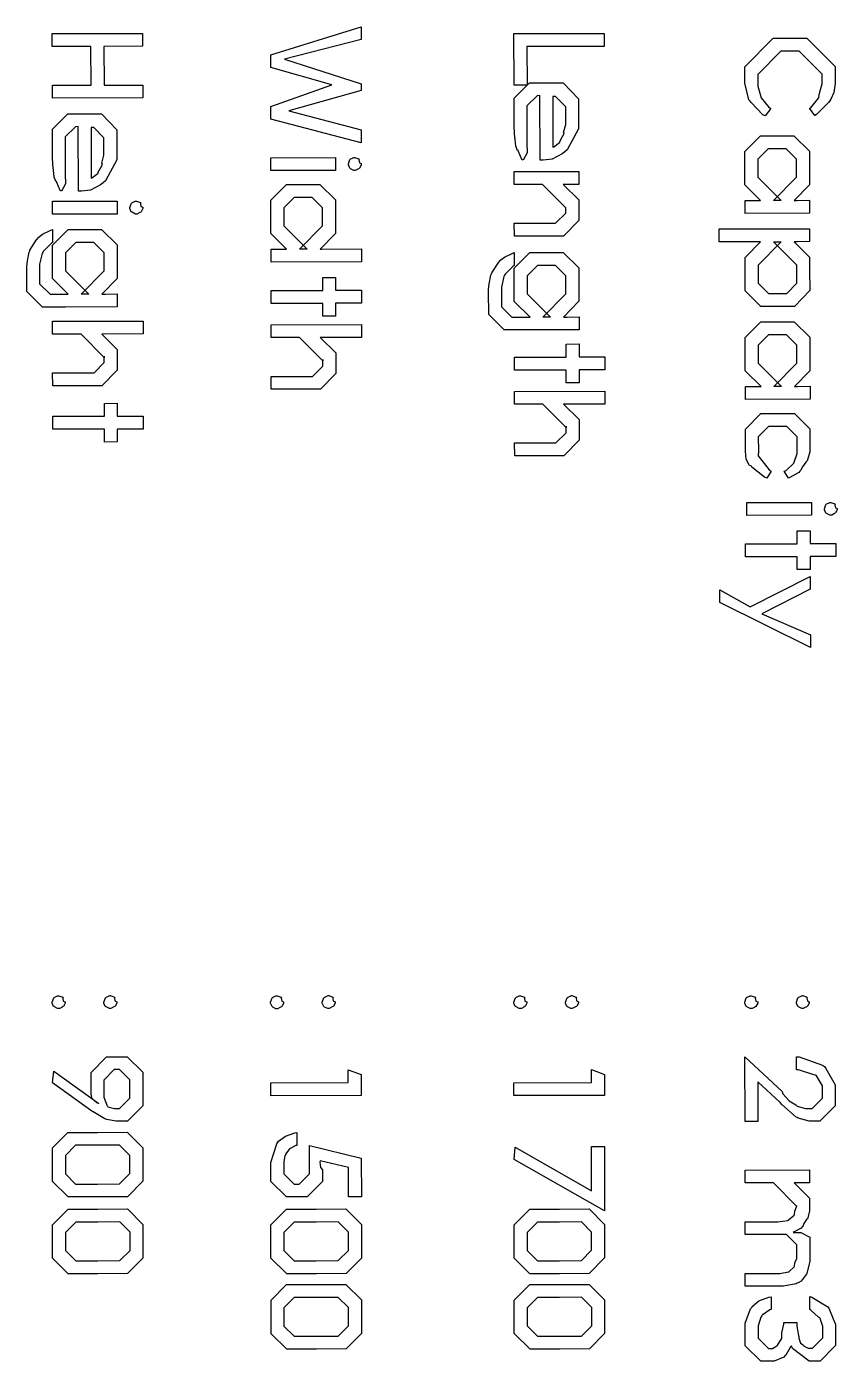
# Model space of a CAD drawing. Extents: x 0.1 to 11.6, y 0.3 to 16.2.
# Drawn here: x 8.323 to 9.195, y 2.765 to 4.2 of the extents above; entities that cross this region are included whole.
import ezdxf

# ---------------------------------------------------------------- set-up
doc = ezdxf.new("R2010")
doc.units = 0
doc.header["$MEASUREMENT"] = 0

msp = doc.modelspace()

# ---------------------------------------------------------------- linework, layer by layer
at = {"color": 0}
for points in [[(8.44721, 4.19308), (8.44721, 4.17919), (8.40554, 4.17899), (8.40576, 4.13732), (8.44743, 4.13753), (8.44743, 4.12364), (8.35021, 4.12343), (8.35021, 4.13732), (8.39188, 4.13732), (8.39165, 4.17899), (8.34999, 4.17899), (8.34999, 4.19287), (8.44721, 4.19308)], [(8.68229, 4.20031), (8.68229, 4.18642), (8.59982, 4.16536), (8.68229, 4.13867), (8.68251, 4.13172), (8.60439, 4.10981), (8.68251, 4.08919), (8.68251, 4.07531), (8.58529, 4.10069), (8.58529, 4.11458), (8.65082, 4.13781), (8.58507, 4.15625), (8.58507, 4.17014), (8.68229, 4.20031)], [(8.94396, 4.19303), (8.94396, 4.17914), (8.86063, 4.17893), (8.86083, 4.13726), (8.84694, 4.13726), (8.84674, 4.19282), (8.94396, 4.19303)], [(9.17057, 4.10471), (9.16471, 4.11253), (9.16579, 4.11268), (9.17432, 4.12349), (9.17492, 4.12468), (9.17464, 4.12538), (9.17626, 4.1314), (9.17839, 4.13889), (9.17839, 4.14031), (9.17839, 4.14919), (9.15343, 4.17393), (9.14367, 4.17393), (9.1339, 4.17393), (9.10894, 4.14899), (9.10894, 4.13965), (9.10894, 4.13633), (9.11253, 4.12381), (9.12071, 4.11415), (9.12304, 4.11231), (9.11697, 4.10449), (9.11453, 4.10558), (9.10183, 4.11876), (9.10092, 4.12033), (9.09944, 4.12181), (9.09506, 4.13965), (9.09506, 4.1416), (9.09506, 4.15722), (9.12565, 4.18782), (9.1441, 4.18782), (9.16168, 4.18804), (9.19228, 4.15744), (9.19228, 4.14204), (9.19228, 4.13926), (9.19092, 4.1295), (9.18761, 4.12218), (9.18663, 4.12056), (9.185, 4.11876), (9.17231, 4.10574), (9.17057, 4.10471)], [(8.86094, 4.06472), (8.85661, 4.05669), (8.85525, 4.05746), (8.85151, 4.06614), (8.85118, 4.06711), (8.85047, 4.06722), (8.84879, 4.07194), (8.84814, 4.07894), (8.84793, 4.08013), (8.84765, 4.08057), (8.84685, 4.09261), (8.84685, 4.09663), (8.84685, 4.12332), (8.86356, 4.14003), (8.88135, 4.14003), (8.89957, 4.14003), (8.91629, 4.12267), (8.91629, 4.09879), (8.91629, 4.0905), (8.90397, 4.06771), (8.90153, 4.0656), (8.8986, 4.06337), (8.88775, 4.05783), (8.87804, 4.05669), (8.87483, 4.05669), (8.87463, 4.12614), (8.87179, 4.12592), (8.86074, 4.11507), (8.86074, 4.09554), (8.86074, 4.09256), (8.86074, 4.08589), (8.86074, 4.0836), (8.86074, 4.08186), (8.86074, 4.07661), (8.86074, 4.07438), (8.86074, 4.07362), (8.86074, 4.07269), (8.86094, 4.06674), (8.86094, 4.06472)], [(8.88872, 4.07058), (8.88949, 4.0709), (8.89567, 4.07563), (8.89611, 4.07622), (8.89594, 4.07633), (8.89768, 4.07969), (8.90033, 4.08481), (8.90067, 4.08578), (8.8999, 4.08664), (8.9024, 4.09526), (8.9024, 4.09814), (8.9024, 4.11421), (8.89133, 4.12528), (8.88851, 4.12528), (8.88872, 4.07058)], [(8.36425, 4.03142), (8.35992, 4.02339), (8.35856, 4.02414), (8.35482, 4.03282), (8.35449, 4.03381), (8.35379, 4.0339), (8.35211, 4.03863), (8.35146, 4.04563), (8.35124, 4.04682), (8.35096, 4.04725), (8.35015, 4.05931), (8.35015, 4.06332), (8.35015, 4.09), (8.36686, 4.10672), (8.38465, 4.10672), (8.40289, 4.10672), (8.4196, 4.08936), (8.4196, 4.06549), (8.4196, 4.05718), (8.40728, 4.0344), (8.40483, 4.03228), (8.4019, 4.03006), (8.39106, 4.02453), (8.38135, 4.02339), (8.37815, 4.02339), (8.37793, 4.09283), (8.37511, 4.09261), (8.36404, 4.08176), (8.36404, 4.06222), (8.36404, 4.05925), (8.36404, 4.05257), (8.36404, 4.05029), (8.36404, 4.04856), (8.36404, 4.04329), (8.36404, 4.04107), (8.36404, 4.04031), (8.36404, 4.03939), (8.36425, 4.03342), (8.36425, 4.03142)], [(8.39204, 4.03728), (8.39279, 4.0376), (8.39899, 4.04232), (8.39942, 4.04292), (8.39925, 4.04303), (8.40099, 4.04639), (8.40364, 4.05149), (8.40397, 4.05246), (8.40321, 4.05333), (8.40571, 4.06196), (8.40571, 4.06483), (8.40571, 4.08089), (8.39464, 4.09196), (8.39182, 4.09196), (8.39204, 4.03728)], [(9.16487, 3.99968), (9.09543, 3.99946), (9.09543, 4.01335), (9.10801, 4.01335), (9.11214, 4.01335), (9.09521, 4.03006), (9.09521, 4.04394), (9.09521, 4.06608), (9.11193, 4.08279), (9.13015, 4.08279), (9.14794, 4.08279), (9.16465, 4.06629), (9.16465, 4.04372), (9.16465, 4.03028), (9.14817, 4.01335), (9.15142, 4.01335), (9.16487, 4.01357), (9.16487, 3.99968)], [(9.15076, 4.04113), (9.15076, 4.05783), (9.13971, 4.0689), (9.12993, 4.0689), (9.12017, 4.0689), (9.1091, 4.05783), (9.1091, 4.04113), (9.1091, 4.03831), (9.13428, 4.01335), (9.12993, 4.01335), (9.12603, 4.01335), (9.15076, 4.03831), (9.15076, 4.04113)], [(8.65474, 4.05963), (8.65474, 4.04574), (8.58529, 4.04551), (8.58529, 4.0594), (8.65474, 4.05963)], [(8.68251, 4.05268), (8.68251, 4.05149), (8.68067, 4.04824), (8.68033, 4.0479), (8.67936, 4.04753), (8.67665, 4.046), (8.67583, 4.04574), (8.67557, 4.04574), (8.67447, 4.04574), (8.6709, 4.04758), (8.67057, 4.0479), (8.67008, 4.04807), (8.66862, 4.05154), (8.66862, 4.05268), (8.66862, 4.05268), (8.67025, 4.05735), (8.67057, 4.05767), (8.67057, 4.05767), (8.67432, 4.05963), (8.67557, 4.05963), (8.67557, 4.05963), (8.68001, 4.058), (8.68033, 4.05767), (8.67996, 4.05692), (8.68044, 4.05387), (8.68251, 4.053), (8.68251, 4.05268)], [(8.91644, 4.0446), (8.91644, 4.03071), (8.90321, 4.03049), (8.89974, 4.03049), (8.91644, 4.014), (8.91644, 4.00271), (8.91644, 3.99186), (8.89996, 3.97493), (8.88217, 3.97493), (8.84722, 3.97493), (8.847, 3.98882), (8.87631, 3.98882), (8.8915, 3.98882), (8.90256, 3.99989), (8.90256, 4.00011), (8.90256, 4.00553), (8.8776, 4.03049), (8.86936, 4.03049), (8.847, 4.03049), (8.847, 4.04438), (8.91644, 4.0446)], [(8.68272, 3.94732), (8.5855, 3.9471), (8.5855, 3.96099), (8.59808, 3.96099), (8.60221, 3.96099), (8.58529, 3.97771), (8.58529, 3.9916), (8.58529, 4.01372), (8.602, 4.03043), (8.62022, 4.03043), (8.63801, 4.03043), (8.65474, 4.01394), (8.65474, 3.99137), (8.65474, 3.97792), (8.63824, 3.96099), (8.63954, 3.96099), (8.68272, 3.96121), (8.68272, 3.94732)], [(8.41976, 4.01269), (8.41976, 3.99881), (8.35032, 3.99858), (8.35032, 4.01247), (8.41976, 4.01269)], [(8.44754, 4.00575), (8.44754, 4.00456), (8.44569, 4.00131), (8.44536, 4.00097), (8.44439, 4.0006), (8.44168, 3.99908), (8.44086, 3.99881), (8.4406, 3.99881), (8.43951, 3.99881), (8.43593, 4.00065), (8.4356, 4.00097), (8.43511, 4.00114), (8.43365, 4.00461), (8.43365, 4.00575), (8.43365, 4.00575), (8.43528, 4.01042), (8.4356, 4.01074), (8.4356, 4.01074), (8.43935, 4.01269), (8.4406, 4.01269), (8.4406, 4.01269), (8.44504, 4.01107), (8.44536, 4.01074), (8.44499, 4.00999), (8.44547, 4.00694), (8.44754, 4.00607), (8.44754, 4.00575)], [(8.64085, 3.98876), (8.64085, 4.00549), (8.62978, 4.01654), (8.62001, 4.01654), (8.61024, 4.01654), (8.59918, 4.00549), (8.59918, 3.98876), (8.59918, 3.98594), (8.62435, 3.96099), (8.62001, 3.96099), (8.6161, 3.96099), (8.64085, 3.98594), (8.64085, 3.98876)], [(8.41997, 3.91287), (8.41997, 3.89899), (8.36421, 3.89876), (8.33946, 3.89876), (8.32275, 3.91547), (8.32254, 3.94021), (8.32254, 3.94228), (8.32335, 3.94846), (8.32525, 3.95768), (8.32579, 3.9591), (8.32607, 3.96007), (8.33356, 3.97168), (8.33447, 3.97254), (8.33436, 3.97308), (8.33963, 3.97706), (8.34858, 3.98139), (8.35032, 3.9821), (8.35032, 3.96821), (8.34913, 3.96756), (8.34044, 3.95865), (8.3399, 3.95757), (8.33903, 3.95622), (8.33643, 3.94488), (8.33643, 3.94108), (8.33643, 3.92372), (8.34771, 3.91265), (8.36074, 3.91265), (8.36464, 3.91265), (8.36724, 3.91265), (8.35032, 3.92936), (8.35032, 3.94303), (8.35032, 3.96539), (8.36703, 3.9821), (8.3846, 3.9821), (8.40304, 3.9821), (8.41976, 3.9656), (8.41976, 3.94303), (8.41976, 3.92958), (8.40326, 3.91265), (8.40717, 3.91265), (8.41997, 3.91287)], [(9.16487, 3.98296), (9.16487, 3.96907), (9.15142, 3.96886), (9.14817, 3.96886), (9.16487, 3.95236), (9.16487, 3.93892), (9.1651, 3.91635), (9.14839, 3.89942), (9.13058, 3.89942), (9.11236, 3.89942), (9.09565, 3.91613), (9.09543, 3.93847), (9.09543, 3.95215), (9.11214, 3.96886), (9.10997, 3.96886), (9.06765, 3.96886), (9.06765, 3.98275), (9.16487, 3.98296)], [(8.40588, 3.93978), (8.40588, 3.95714), (8.39481, 3.96821), (8.38439, 3.96821), (8.37526, 3.96821), (8.36421, 3.95714), (8.36421, 3.94043), (8.36421, 3.93761), (8.38937, 3.91265), (8.38504, 3.91265), (8.38112, 3.91265), (8.40588, 3.93761), (8.40588, 3.93978)], [(9.15099, 3.94108), (9.15099, 3.9439), (9.12603, 3.96886), (9.12993, 3.96886), (9.13428, 3.96886), (9.10932, 3.9439), (9.10932, 3.94108), (9.10932, 3.92437), (9.12061, 3.91331), (9.13038, 3.91331), (9.14014, 3.91331), (9.15099, 3.92437), (9.15099, 3.94108)], [(8.91678, 3.88818), (8.91678, 3.87429), (8.861, 3.87408), (8.83626, 3.87408), (8.81956, 3.89079), (8.81933, 3.91553), (8.81933, 3.91758), (8.82015, 3.92378), (8.82204, 3.933), (8.8226, 3.9344), (8.82286, 3.93539), (8.83035, 3.947), (8.83128, 3.94786), (8.83117, 3.9484), (8.83643, 3.95236), (8.84538, 3.95671), (8.84711, 3.95742), (8.84711, 3.94353), (8.84592, 3.94287), (8.83724, 3.93397), (8.83669, 3.93289), (8.83583, 3.93153), (8.83322, 3.92019), (8.83322, 3.91639), (8.83322, 3.89903), (8.84451, 3.88797), (8.85753, 3.88797), (8.86143, 3.88797), (8.86404, 3.88797), (8.84711, 3.90468), (8.84711, 3.91835), (8.84711, 3.94069), (8.86382, 3.95742), (8.8814, 3.95742), (8.89985, 3.95742), (8.91656, 3.94092), (8.91656, 3.91835), (8.91656, 3.90489), (8.90007, 3.88797), (8.90397, 3.88797), (8.91678, 3.88818)], [(8.90267, 3.9151), (8.90267, 3.93246), (8.8916, 3.94353), (8.88118, 3.94353), (8.87207, 3.94353), (8.861, 3.93246), (8.861, 3.91575), (8.861, 3.91292), (8.88618, 3.88797), (8.88183, 3.88797), (8.87793, 3.88797), (8.90267, 3.91292), (8.90267, 3.9151)], [(8.68267, 3.91678), (8.68267, 3.90289), (8.65489, 3.90289), (8.65489, 3.889), (8.641, 3.88878), (8.641, 3.90267), (8.58544, 3.90267), (8.58544, 3.91656), (8.641, 3.91656), (8.641, 3.93044), (8.65489, 3.93067), (8.65489, 3.91678), (8.68267, 3.91678)], [(8.44769, 3.88368), (8.44769, 3.86979), (8.40474, 3.86957), (8.40321, 3.86957), (8.41992, 3.85308), (8.41992, 3.84179), (8.41992, 3.83094), (8.40343, 3.81401), (8.38564, 3.81401), (8.35069, 3.81401), (8.35047, 3.8279), (8.37978, 3.8279), (8.39497, 3.8279), (8.40603, 3.83897), (8.40603, 3.84592), (8.40603, 3.84462), (8.38107, 3.86957), (8.37283, 3.86957), (8.35047, 3.86957), (8.35047, 3.88346), (8.44769, 3.88368)], [(8.68272, 3.87993), (8.68272, 3.86604), (8.63976, 3.86583), (8.63824, 3.86583), (8.65494, 3.84933), (8.65494, 3.83806), (8.65494, 3.82721), (8.63846, 3.81028), (8.62067, 3.81028), (8.58572, 3.81028), (8.5855, 3.82417), (8.61481, 3.82417), (8.62999, 3.82417), (8.64106, 3.83524), (8.64106, 3.84218), (8.64106, 3.84088), (8.6161, 3.86583), (8.60786, 3.86583), (8.5855, 3.86583), (8.5855, 3.87972), (8.68272, 3.87993)], [(9.16525, 3.79958), (9.09581, 3.79937), (9.09581, 3.81326), (9.1084, 3.81326), (9.11253, 3.81326), (9.0956, 3.82997), (9.0956, 3.84386), (9.0956, 3.866), (9.11231, 3.88271), (9.13053, 3.88271), (9.14833, 3.88271), (9.16504, 3.86621), (9.16504, 3.84364), (9.16504, 3.83018), (9.14854, 3.81326), (9.15181, 3.81326), (9.16525, 3.81347), (9.16525, 3.79958)], [(9.15115, 3.84104), (9.15115, 3.85775), (9.14008, 3.86882), (9.13032, 3.86882), (9.12056, 3.86882), (9.10949, 3.85775), (9.10949, 3.84104), (9.10949, 3.83822), (9.13465, 3.81326), (9.13032, 3.81326), (9.12642, 3.81326), (9.15115, 3.83822), (9.15115, 3.84104)], [(8.9445, 3.84511), (8.9445, 3.83122), (8.91672, 3.83122), (8.91672, 3.81733), (8.90283, 3.81711), (8.90283, 3.831), (8.84728, 3.831), (8.84728, 3.84489), (8.90283, 3.84489), (8.90283, 3.85878), (8.91672, 3.859), (8.91672, 3.84511), (8.9445, 3.84511)], [(8.94456, 3.80826), (8.94456, 3.79438), (8.90158, 3.79417), (8.90007, 3.79417), (8.91678, 3.77767), (8.91678, 3.76639), (8.91678, 3.75553), (8.90028, 3.73861), (8.88249, 3.73861), (8.84754, 3.73861), (8.84733, 3.7525), (8.87663, 3.7525), (8.89182, 3.7525), (8.90289, 3.76357), (8.90289, 3.77051), (8.90289, 3.76921), (8.87793, 3.79417), (8.86968, 3.79417), (8.84733, 3.79417), (8.84733, 3.80806), (8.94456, 3.80826)], [(8.44781, 3.78142), (8.44781, 3.76753), (8.42003, 3.76753), (8.42003, 3.75364), (8.40614, 3.75342), (8.40614, 3.76731), (8.35058, 3.76731), (8.35058, 3.78119), (8.40614, 3.78119), (8.40614, 3.79508), (8.42003, 3.79531), (8.42003, 3.78142), (8.44781, 3.78142)], [(9.14219, 3.71468), (9.13742, 3.72228), (9.13971, 3.72299), (9.14779, 3.7309), (9.15132, 3.74104), (9.15132, 3.74442), (9.15131, 3.75917), (9.14025, 3.77024), (9.13069, 3.77024), (9.12071, 3.77024), (9.10964, 3.75917), (9.10965, 3.74419), (9.10964, 3.73872), (9.12121, 3.72368), (9.12353, 3.72228), (9.11876, 3.71468), (9.11615, 3.71556), (9.10281, 3.72656), (9.10183, 3.72792), (9.10032, 3.72819), (9.09651, 3.73508), (9.09575, 3.74371), (9.09575, 3.74658), (9.09575, 3.76742), (9.11247, 3.78413), (9.12983, 3.78413), (9.14849, 3.78413), (9.16521, 3.76764), (9.16519, 3.74615), (9.16521, 3.74289), (9.16265, 3.73421), (9.16217, 3.73313), (9.16075, 3.73172), (9.15728, 3.72672), (9.15511, 3.72304), (9.15435, 3.72228), (9.15332, 3.72092), (9.14344, 3.71522), (9.14219, 3.71468)], [(9.16683, 3.68864), (9.16683, 3.67475), (9.09739, 3.67453), (9.09739, 3.68842), (9.16683, 3.68864)], [(9.19461, 3.68169), (9.19461, 3.6805), (9.19276, 3.67725), (9.19243, 3.67692), (9.19146, 3.67654), (9.18875, 3.67503), (9.18793, 3.67475), (9.18767, 3.67475), (9.18658, 3.67475), (9.183, 3.6766), (9.18267, 3.67692), (9.18218, 3.67708), (9.18072, 3.68056), (9.18072, 3.68169), (9.18072, 3.68169), (9.18235, 3.68636), (9.18267, 3.68668), (9.18267, 3.68668), (9.18642, 3.68864), (9.18767, 3.68864), (9.18767, 3.68864), (9.19211, 3.68701), (9.19244, 3.68668), (9.19206, 3.68593), (9.19254, 3.68289), (9.19461, 3.68201), (9.19461, 3.68169)], [(9.19319, 3.64426), (9.19319, 3.63037), (9.16542, 3.63037), (9.16542, 3.61649), (9.15153, 3.61626), (9.15153, 3.63015), (9.09597, 3.63015), (9.09597, 3.64404), (9.15153, 3.64404), (9.15153, 3.65793), (9.16542, 3.65815), (9.16542, 3.64426), (9.19319, 3.64426)], [(9.16553, 3.60889), (9.16553, 3.59521), (9.11344, 3.56874), (9.16575, 3.54617), (9.16575, 3.5325), (9.06831, 3.58089), (9.06831, 3.59457), (9.10086, 3.57611), (9.16553, 3.60889)], [(8.36393, 3.15093), (8.36393, 3.14974), (8.36208, 3.14649), (8.36176, 3.14615), (8.36079, 3.14578), (8.35807, 3.14426), (8.35726, 3.14399), (8.35699, 3.14399), (8.35574, 3.14399), (8.35232, 3.14583), (8.352, 3.14615), (8.35151, 3.14632), (8.35004, 3.14979), (8.35004, 3.15093), (8.35004, 3.15093), (8.35167, 3.1556), (8.352, 3.15593), (8.352, 3.15593), (8.35574, 3.15788), (8.35699, 3.15788), (8.35699, 3.15788), (8.36143, 3.15625), (8.36176, 3.15593), (8.36137, 3.15517), (8.36187, 3.15213), (8.36393, 3.15126), (8.36393, 3.15093)], [(8.41949, 3.15115), (8.41949, 3.14996), (8.41764, 3.14669), (8.41732, 3.14638), (8.41635, 3.146), (8.41363, 3.14447), (8.41282, 3.14421), (8.41254, 3.14421), (8.41146, 3.14415), (8.40788, 3.14583), (8.40756, 3.14615), (8.40707, 3.14632), (8.4056, 3.14979), (8.4056, 3.15093), (8.4056, 3.15093), (8.40722, 3.1556), (8.40756, 3.15593), (8.40756, 3.15593), (8.41206, 3.1581), (8.41254, 3.1581), (8.41254, 3.1581), (8.41699, 3.15647), (8.41732, 3.15614), (8.41694, 3.15537), (8.41743, 3.15235), (8.41949, 3.15147), (8.41949, 3.15115)], [(8.5989, 3.15088), (8.5989, 3.14968), (8.59706, 3.14643), (8.59674, 3.1461), (8.59575, 3.14572), (8.59304, 3.14421), (8.59224, 3.14393), (8.59196, 3.14393), (8.59071, 3.14393), (8.58729, 3.14578), (8.58697, 3.14611), (8.58649, 3.14626), (8.58501, 3.14974), (8.58501, 3.15088), (8.58501, 3.15088), (8.58664, 3.15554), (8.58697, 3.15588), (8.58697, 3.15588), (8.59071, 3.15782), (8.59196, 3.15782), (8.59196, 3.15782), (8.5964, 3.15619), (8.59674, 3.15588), (8.59636, 3.15511), (8.59685, 3.15207), (8.5989, 3.15121), (8.5989, 3.15088)], [(8.65446, 3.1511), (8.65446, 3.1499), (8.65261, 3.14665), (8.65229, 3.14632), (8.65132, 3.14594), (8.6486, 3.14442), (8.64779, 3.14415), (8.64751, 3.14415), (8.64643, 3.1441), (8.64285, 3.14578), (8.64253, 3.14611), (8.64204, 3.14626), (8.64057, 3.14974), (8.64057, 3.15088), (8.64057, 3.15088), (8.64219, 3.15554), (8.64253, 3.15588), (8.64253, 3.15588), (8.64703, 3.15804), (8.64751, 3.15804), (8.64751, 3.15804), (8.65196, 3.15642), (8.65229, 3.15608), (8.65192, 3.15533), (8.6524, 3.15229), (8.65446, 3.15142), (8.65446, 3.1511)], [(8.86057, 3.15093), (8.86057, 3.14974), (8.85872, 3.14649), (8.8584, 3.14615), (8.85742, 3.14578), (8.85471, 3.14426), (8.85389, 3.14399), (8.85363, 3.14399), (8.85237, 3.14399), (8.84896, 3.14583), (8.84864, 3.14615), (8.84814, 3.14632), (8.84668, 3.14979), (8.84668, 3.15093), (8.84668, 3.15093), (8.84831, 3.1556), (8.84864, 3.15593), (8.84864, 3.15593), (8.85237, 3.15788), (8.85363, 3.15788), (8.85363, 3.15788), (8.85807, 3.15625), (8.8584, 3.15593), (8.85801, 3.15517), (8.8585, 3.15213), (8.86057, 3.15126), (8.86057, 3.15093)], [(8.91613, 3.15115), (8.91613, 3.14996), (8.91428, 3.14669), (8.91396, 3.14638), (8.91297, 3.146), (8.91026, 3.14447), (8.90944, 3.14421), (8.90918, 3.14421), (8.9081, 3.14415), (8.90451, 3.14583), (8.90419, 3.14615), (8.90369, 3.14632), (8.90224, 3.14979), (8.90224, 3.15093), (8.90224, 3.15093), (8.90386, 3.1556), (8.90419, 3.15593), (8.90419, 3.15593), (8.90869, 3.1581), (8.90918, 3.1581), (8.90918, 3.1581), (8.91363, 3.15647), (8.91396, 3.15614), (8.91357, 3.15539), (8.91407, 3.15235), (8.91613, 3.15147), (8.91613, 3.15115)], [(9.10894, 3.15093), (9.10894, 3.14974), (9.1071, 3.14649), (9.10678, 3.14615), (9.10579, 3.14578), (9.10308, 3.14426), (9.10226, 3.14399), (9.102, 3.14399), (9.10075, 3.14399), (9.09733, 3.14583), (9.097, 3.14615), (9.09651, 3.14632), (9.09506, 3.14979), (9.09506, 3.15093), (9.09506, 3.15093), (9.09668, 3.1556), (9.097, 3.15593), (9.097, 3.15593), (9.10075, 3.15788), (9.102, 3.15788), (9.102, 3.15788), (9.10644, 3.15625), (9.10678, 3.15593), (9.10639, 3.15517), (9.10688, 3.15213), (9.10894, 3.15126), (9.10894, 3.15093)], [(9.1645, 3.15115), (9.1645, 3.14996), (9.16265, 3.14671), (9.16233, 3.14638), (9.16135, 3.146), (9.15864, 3.14447), (9.15782, 3.14421), (9.15756, 3.14421), (9.15647, 3.14415), (9.15289, 3.14583), (9.15256, 3.14615), (9.15207, 3.14632), (9.15061, 3.14979), (9.15061, 3.15093), (9.15061, 3.15093), (9.15224, 3.1556), (9.15256, 3.15593), (9.15256, 3.15593), (9.15707, 3.1581), (9.15756, 3.1581), (9.15756, 3.1581), (9.162, 3.15647), (9.16232, 3.15614), (9.16194, 3.15539), (9.16243, 3.15235), (9.1645, 3.15147), (9.1645, 3.15115)], [(8.35015, 3.06429), (8.35189, 3.07665), (8.40007, 3.04215), (8.39806, 3.04258), (8.39285, 3.04715), (8.39182, 3.05219), (8.39182, 3.05387), (8.39182, 3.07536), (8.40853, 3.09207), (8.41917, 3.09228), (8.43067, 3.09228), (8.44738, 3.07557), (8.44738, 3.05713), (8.44738, 3.03956), (8.43088, 3.02285), (8.4196, 3.02285), (8.41862, 3.02283), (8.40869, 3.02485), (8.40767, 3.02522), (8.40647, 3.02544), (8.39415, 3.03288), (8.39268, 3.0339), (8.35015, 3.06429)], [(9.15072, 3.07818), (9.15072, 3.09207), (9.15375, 3.09207), (9.17871, 3.08339), (9.18067, 3.08165), (9.1824, 3.07964), (9.19239, 3.06213), (9.19239, 3.05626), (9.19239, 3.03956), (9.17589, 3.02285), (9.16569, 3.02285), (9.16433, 3.02285), (9.15246, 3.02632), (9.15136, 3.02696), (9.15018, 3.02729), (9.13504, 3.04101), (9.13314, 3.04303), (9.10906, 3.06538), (9.10926, 3.02262), (9.09538, 3.02262), (9.09517, 3.09207), (9.13531, 3.05474), (9.13601, 3.05251), (9.14279, 3.04492), (9.14985, 3.04058), (9.15072, 3.03999), (9.15153, 3.03911), (9.16038, 3.03674), (9.16135, 3.03674), (9.16743, 3.03674), (9.1785, 3.04779), (9.1785, 3.05692), (9.1785, 3.06082), (9.17231, 3.07172), (9.17111, 3.07254), (9.16938, 3.07269), (9.15289, 3.07807), (9.15072, 3.07818)], [(8.40571, 3.05214), (8.40571, 3.04889), (8.40896, 3.0395), (8.40961, 3.03911), (8.40994, 3.03851), (8.41715, 3.03672), (8.4196, 3.03674), (8.42242, 3.03674), (8.43349, 3.04779), (8.43349, 3.05757), (8.43349, 3.06733), (8.42242, 3.07839), (8.4196, 3.0784), (8.41678, 3.07839), (8.40571, 3.06711), (8.40571, 3.05214)], [(8.68235, 3.07314), (8.68235, 3.05057), (8.58513, 3.05035), (8.58513, 3.06424), (8.66846, 3.06446), (8.66846, 3.07835), (8.68235, 3.07314)], [(8.94401, 3.07324), (8.94401, 3.05067), (8.84679, 3.05046), (8.84679, 3.06435), (8.93012, 3.06456), (8.93012, 3.07844), (8.94401, 3.07324)], [(8.39887, 3.0109), (8.43078, 3.01112), (8.44749, 2.99442), (8.44749, 2.97706), (8.44749, 2.95839), (8.43099, 2.94168), (8.39908, 2.94146), (8.36719, 2.94146), (8.35026, 2.95817), (8.35026, 2.97683), (8.35026, 2.99419), (8.36697, 3.0109), (8.39887, 3.0109)], [(8.68267, 2.94162), (8.66878, 2.94162), (8.66857, 2.9731), (8.6384, 2.98025), (8.63792, 2.97874), (8.63872, 2.97331), (8.64079, 2.97054), (8.64079, 2.96963), (8.64079, 2.95811), (8.62429, 2.9414), (8.61431, 2.9414), (8.60215, 2.9414), (8.58524, 2.95811), (8.58524, 2.97851), (8.58524, 2.97851), (8.59153, 2.99875), (8.59283, 3.00022), (8.59347, 3.00146), (8.60081, 3.00694), (8.61094, 3.01058), (8.61301, 3.01085), (8.61301, 2.99696), (8.61225, 2.99679), (8.6059, 2.99371), (8.60542, 2.99328), (8.60454, 2.99224), (8.60206, 2.98904), (8.60107, 2.98719), (8.60086, 2.98654), (8.60042, 2.98557), (8.59913, 2.97965), (8.59913, 2.97765), (8.59913, 2.96636), (8.61019, 2.95529), (8.61387, 2.95529), (8.61583, 2.95529), (8.6269, 2.96636), (8.6269, 2.977), (8.6269, 2.98199), (8.6269, 2.99322), (8.6269, 2.99696), (8.68246, 2.98329), (8.68267, 2.94162)], [(8.39887, 2.99701), (8.37522, 2.99701), (8.36415, 2.98594), (8.36415, 2.9764), (8.36415, 2.96642), (8.37522, 2.95535), (8.39887, 2.95535), (8.42253, 2.95557), (8.4336, 2.96664), (8.4336, 2.97661), (8.4336, 2.98617), (8.42253, 2.99724), (8.39887, 2.99701)], [(8.94412, 2.99582), (8.94433, 2.92638), (8.8469, 2.98172), (8.84819, 2.99496), (8.93024, 2.94808), (8.93024, 2.99582), (8.94412, 2.99582)], [(9.16476, 2.9706), (9.16476, 2.95671), (9.15196, 2.95649), (9.14806, 2.95649), (9.16476, 2.94), (9.16476, 2.92914), (9.16476, 2.92638), (9.16292, 2.91894), (9.1626, 2.91808), (9.16135, 2.91704), (9.15858, 2.91276), (9.1575, 2.90978), (9.15696, 2.90918), (9.15588, 2.90793), (9.14828, 2.90375), (9.14719, 2.90332), (9.15522, 2.90332), (9.16499, 2.89833), (9.16499, 2.87337), (9.16493, 2.87196), (9.16189, 2.85949), (9.16129, 2.8584), (9.16, 2.8565), (9.15576, 2.85103), (9.15256, 2.84918), (9.15153, 2.84864), (9.15039, 2.84782), (9.13689, 2.84538), (9.13243, 2.84538), (9.09554, 2.84538), (9.09554, 2.85926), (9.12918, 2.85926), (9.1326, 2.85926), (9.14219, 2.86074), (9.14285, 2.861), (9.14296, 2.86117), (9.14833, 2.86621), (9.14871, 2.86686), (9.14865, 2.86686), (9.14899, 2.8705), (9.1511, 2.87528), (9.1511, 2.87685), (9.1511, 2.88986), (9.14003, 2.90093), (9.11962, 2.90093), (9.09554, 2.90093), (9.09532, 2.91482), (9.12701, 2.91482), (9.13075, 2.91482), (9.14133, 2.91629), (9.14199, 2.91656), (9.14225, 2.91672), (9.14806, 2.92193), (9.14849, 2.92264), (9.14849, 2.92264), (9.14882, 2.92622), (9.15087, 2.93087), (9.15087, 2.9324), (9.15087, 2.93153), (9.12592, 2.95649), (9.12136, 2.95649), (9.09532, 2.95649), (9.09532, 2.97038), (9.16476, 2.9706)], [(8.39899, 2.92828), (8.43088, 2.9285), (8.4476, 2.91178), (8.4476, 2.89442), (8.4476, 2.87576), (8.4311, 2.85906), (8.39919, 2.85883), (8.36729, 2.85883), (8.35037, 2.87554), (8.35037, 2.89421), (8.35037, 2.91157), (8.36708, 2.92828), (8.39899, 2.92828)], [(8.39899, 2.91439), (8.37532, 2.91439), (8.36426, 2.90332), (8.36426, 2.89378), (8.36426, 2.88379), (8.37532, 2.87272), (8.39899, 2.87272), (8.42264, 2.87294), (8.43371, 2.884), (8.43371, 2.89399), (8.43371, 2.90354), (8.42264, 2.91461), (8.39899, 2.91439)], [(8.63396, 2.92828), (8.66585, 2.9285), (8.68257, 2.91178), (8.68257, 2.89442), (8.68257, 2.87576), (8.66607, 2.85906), (8.63417, 2.85883), (8.60226, 2.85883), (8.58535, 2.87554), (8.58533, 2.89421), (8.58535, 2.91157), (8.60206, 2.92828), (8.63396, 2.92828)], [(8.63396, 2.91439), (8.61029, 2.91439), (8.59924, 2.90332), (8.59922, 2.89378), (8.59924, 2.88379), (8.61029, 2.87272), (8.63396, 2.87272), (8.65761, 2.87294), (8.66868, 2.884), (8.66868, 2.89399), (8.66867, 2.90354), (8.65761, 2.91461), (8.63396, 2.91439)], [(8.89561, 2.92833), (8.92751, 2.92854), (8.94422, 2.91183), (8.94422, 2.89447), (8.94422, 2.87582), (8.92774, 2.8591), (8.89583, 2.85889), (8.86393, 2.85889), (8.847, 2.8756), (8.847, 2.89426), (8.847, 2.91162), (8.86372, 2.92833), (8.89561, 2.92833)], [(8.89561, 2.91444), (8.87196, 2.91444), (8.86089, 2.90338), (8.86089, 2.89382), (8.86089, 2.88385), (8.87196, 2.87278), (8.89561, 2.87278), (8.91928, 2.87299), (8.93033, 2.88406), (8.93033, 2.89404), (8.93033, 2.9036), (8.91928, 2.91465), (8.89561, 2.91444)], [(8.63406, 2.84711), (8.66596, 2.84733), (8.68267, 2.83062), (8.68267, 2.81326), (8.68267, 2.7946), (8.66618, 2.77789), (8.63428, 2.77767), (8.60237, 2.77767), (8.58544, 2.79438), (8.58544, 2.81304), (8.58544, 2.8304), (8.60215, 2.84711), (8.63406, 2.84711)], [(8.89572, 2.84717), (8.92763, 2.84739), (8.94433, 2.83068), (8.94433, 2.81332), (8.94433, 2.79465), (8.92785, 2.77794), (8.89594, 2.77772), (8.86404, 2.77772), (8.84711, 2.79443), (8.84711, 2.8131), (8.84711, 2.83046), (8.86382, 2.84717), (8.89572, 2.84717)], [(8.63406, 2.83322), (8.6104, 2.83322), (8.59933, 2.82215), (8.59933, 2.81261), (8.59933, 2.80263), (8.6104, 2.79156), (8.63406, 2.79156), (8.65772, 2.79178), (8.66878, 2.80285), (8.66878, 2.81282), (8.66878, 2.82238), (8.65771, 2.83344), (8.63406, 2.83322)], [(8.89572, 2.83328), (8.87207, 2.83328), (8.861, 2.82221), (8.861, 2.81267), (8.861, 2.80268), (8.87207, 2.79161), (8.89572, 2.79161), (8.91938, 2.79183), (8.93044, 2.8029), (8.93044, 2.81287), (8.93044, 2.82243), (8.91938, 2.8335), (8.89572, 2.83328)], [(9.16499, 2.82042), (9.16499, 2.83431), (9.16721, 2.83376), (9.1844, 2.82329), (9.1856, 2.82172), (9.18619, 2.82004), (9.19276, 2.80442), (9.19276, 2.79915), (9.19276, 2.78157), (9.17626, 2.76486), (9.1665, 2.76486), (9.16417, 2.76481), (9.14654, 2.7786), (9.14524, 2.78136), (9.14415, 2.78006), (9.13906, 2.77126), (9.13829, 2.77051), (9.13704, 2.76904), (9.12657, 2.76465), (9.1231, 2.76465), (9.11247, 2.76465), (9.09554, 2.78136), (9.09554, 2.80003), (9.09554, 2.80561), (9.10129, 2.82092), (9.10249, 2.82238), (9.10308, 2.82368), (9.11035, 2.82954), (9.12104, 2.83365), (9.12332, 2.8341), (9.12332, 2.82021), (9.12213, 2.81988), (9.11382, 2.81446), (9.11333, 2.81369), (9.11236, 2.81218), (9.10943, 2.8029), (9.10943, 2.79981), (9.10943, 2.78961), (9.1205, 2.77854), (9.12332, 2.77854), (9.12506, 2.77854), (9.12972, 2.78125), (9.13026, 2.78179), (9.13021, 2.78207), (9.13476, 2.78917), (9.13504, 2.79004), (9.13504, 2.79004), (9.13493, 2.79531), (9.1371, 2.80447), (9.13721, 2.80632), (9.1511, 2.80632), (9.1511, 2.80257), (9.15272, 2.79249), (9.15306, 2.79135), (9.15315, 2.7895), (9.15517, 2.78401), (9.15771, 2.78228), (9.15826, 2.78179), (9.15821, 2.78119), (9.16342, 2.77875), (9.16521, 2.77875), (9.16781, 2.77875), (9.17888, 2.78982), (9.17888, 2.79915), (9.17888, 2.80225), (9.17617, 2.81065), (9.17563, 2.81153), (9.17421, 2.81196), (9.16624, 2.81982), (9.16499, 2.82042)]]:
    msp.add_lwpolyline(points, close=True, dxfattribs=at)

doc.saveas('drawing.dxf')
